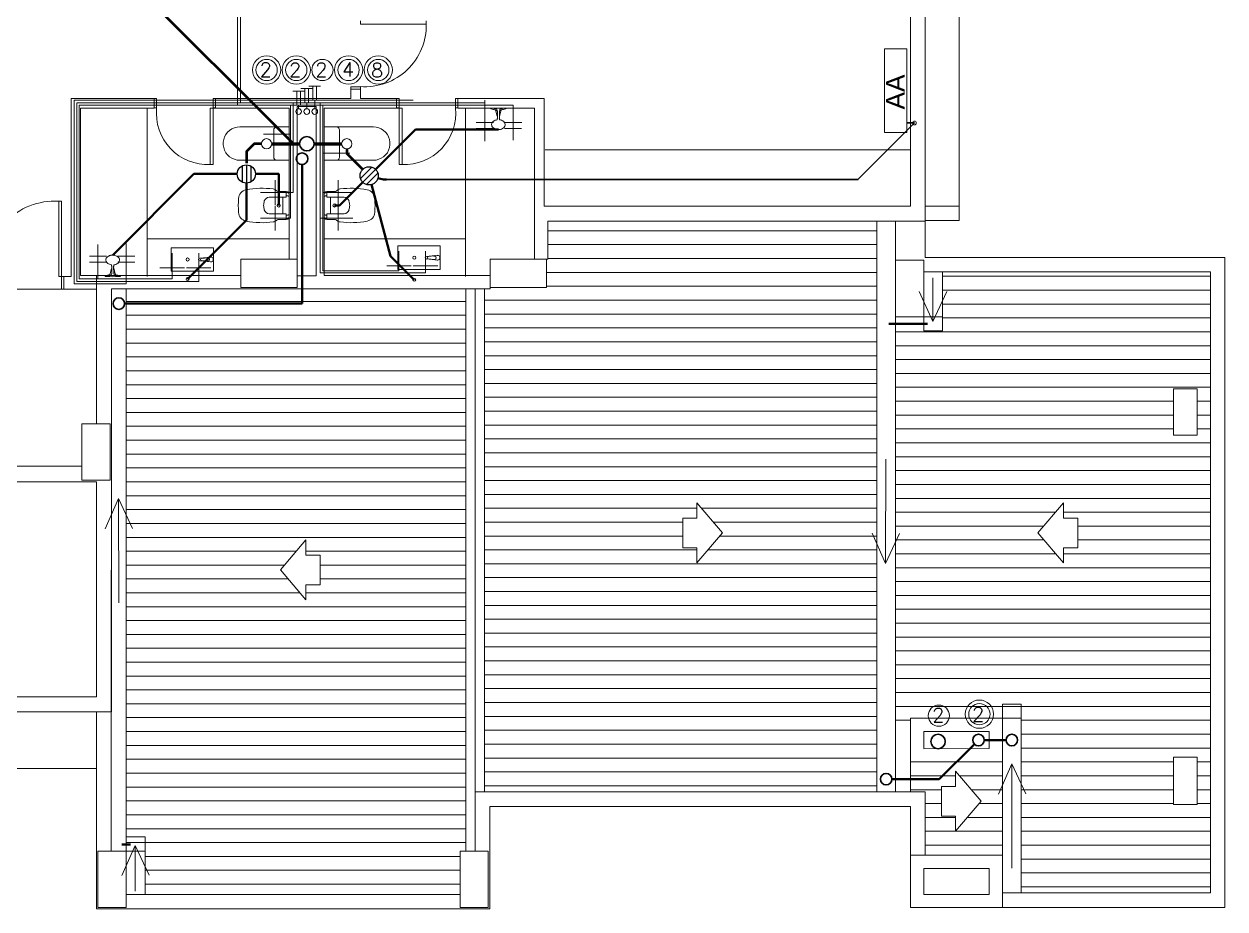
# Model space of a CAD drawing. Header units: millimetres. Extents: x 539 to 842, y -453 to -96.
# Drawn here: x 759.17 to 771.92, y -241.3 to -231.9 of the extents above; entities that cross this region are included whole.
import ezdxf

# ---------------------------------------------------------------- set-up
doc = ezdxf.new("R2010")
doc.units = ezdxf.units.MM
doc.header["$LTSCALE"] = 0.1
doc.linetypes.add('ACAD_ISO02W100', pattern=[15, 12, -3])
doc.linetypes.add('CONTINUA', pattern=[0])
doc.layers.get('0').update_dxf_attribs({"lineweight": 5})
for name, color, linetype, lineweight in [('00-Agua Caliente', 1, 'Continuous', 20), ('00-Agua Fria', 5, 'ACAD_ISO02W100', 20), ('00-Texto AC', 7, 'Continuous', 18), ('00-Texto AF', 7, 'Continuous', 18), ('A-DETL-GENF', 7, 'Continuous', 5), ('Arq-Equipamiento', 250, 'Continuous', 5), ('MUEBLES', 250, 'Continuous', 5), ('P-SANR-FIXT', 7, 'Continuous', 5)]:
    doc.layers.add(name, color=color, linetype=linetype, lineweight=lineweight)
for name, color, linetype in [('00-Pluvial', 40, 'Continuous'), ('00-Secundario', 24, 'Continuous'), ('00-Ventilacion', 3, 'Continuous'), ('Secundario', 24, 'Continuous'), ('Textos', 7, 'Continuous')]:
    doc.layers.add(name, color=color, linetype=linetype)
doc.layers.add('00-Primario', color=7, linetype='Continuous', true_color=0xff2400)
doc.styles.add('Romans', font='romans.shx')
doc.styles.get("Standard").update_dxf_attribs({"font": 'arial.ttf'})

# ---------------------------------------------------------------- blocks, each defined once
blk = doc.blocks.new('LLP')
at = {"layer": '00-Agua Fria', "color": 0, "linetype": 'Continuous', "lineweight": 20}
for p, q in [((-1, 2.4), (1, 2.4)), ((-0.3, 2.4), (-0.3, 0)), ((0.3, 2.4), (0.3, 0))]:
    blk.add_line(p, q, dxfattribs=at)
blk = doc.blocks.new('Shower-Valve_Trim-KOHLER-Alteo-K-TS45106 - 2_5 GPM_ 2BZ-Oil-Rubed Nickel-V9-2-TORRE-ARQ- PB _-2_14_')
at = {"color": 8}
for p, q in [((4.331, 6.357), (4.342, 6.4)), ((4.342, 6.4), (4.352, 6.443)), ((4.352, 6.443), (4.355, 6.441)), ((4.367, 6.379), (4.352, 6.381)), ((4.36, 6.413), (4.374, 6.407)), ((4.361, 6.48), (4.366, 6.476)), ((4.369, 6.383), (4.368, 6.38)), ((4.448, 6.364), (4.369, 6.383)), ((4.374, 6.406), (4.374, 6.403)), ((4.374, 6.403), (4.453, 6.384)), ((4.377, 6.419), (4.418, 6.397)), ((4.419, 6.395), (4.419, 6.397)), ((4.458, 6.385), (4.466, 6.383)), ((4.329, 6.322), (4.322, 6.321)), ((4.335, 6.358), (4.331, 6.357)), ((4.411, 6.367), (4.364, 6.367)), ((4.412, 6.368), (4.413, 6.369)), ((4.46, 6.358), (4.452, 6.36))]:
    blk.add_line(p, q, dxfattribs=at)
for centre, radius, start, end in [((4.152, 6.485), 0.224, 325.6058, 331.631), ((4.352, 6.378), 0.00308, 84.7991, 151.631), ((4.353, 6.439), 0.00318, 6.8967, 54.9998), ((4.134, 6.412), 0.224, 0.8715, 6.8967), ((4.361, 6.416), 0.00308, 180.8715, 247.7034), ((4.363, 6.472), 0.00488, 3.2512, 51.8578), ((4.367, 6.38), 0.000995, 264.7991, 346.2512), ((3.627, 6.43), 0.742, 359.9319, 3.2512), ((4.384, 6.429), 0.0149, 179.9319, 192.5706), ((4.377, 6.427), 0.00706, 192.5706, 234.9792), ((4.372, 6.421), 0.000695, 336.2295, 54.9792), ((4.373, 6.421), 0.000526, 158.321, 264.5285), ((4.372, 6.41), 0.00985, 62.7062, 84.5285), ((4.373, 6.406), 0.000995, 346.2512, 67.7034), ((4.418, 6.397), 0.000762, 331.7133, 62.4005), ((4.42, 6.396), 0.000513, 69.7408, 166.2512), ((4.419, 6.396), 0.000925, 151.7133, 236.5105), ((4.599, 6.699), 0.351, 239.4337, 242.5563), ((4.45, 6.373), 0.0125, 98.9534, 109.0171), ((4.449, 6.384), 0.00187, 52.8594, 98.9534), ((4.423, 6.369), 0.0319, 28.2837, 30.72), ((4.456, 6.378), 0.00706, 76.2512, 123.3154), ((4.55, 6.35), 0.0905, 131.0901, 158.8739), ((4.522, 6.383), 0.0469, 98.1403, 131.0901), ((4.521, 6.39), 0.0399, 63.1746, 98.1403), ((4.52, 6.389), 0.0408, 36.2602, 63.1746), ((4.501, 6.375), 0.0652, 13.9127, 36.2602), ((4.48, 6.369), 0.0869, 359.2207, 13.9127), ((4.328, 6.327), 0.00488, 280.6447, 329.2512), ((3.694, 6.704), 0.742, 329.2512, 332.5706), ((4.334, 6.361), 0.00318, 277.5027, 325.6058), ((4.366, 6.355), 0.0149, 139.9319, 152.5706), ((4.36, 6.36), 0.00706, 97.5233, 139.9319), ((4.359, 6.368), 0.000695, 277.5233, 356.273), ((4.36, 6.368), 0.000526, 67.974, 174.1815), ((4.364, 6.377), 0.00985, 247.974, 269.7963), ((4.411, 6.368), 0.000762, 270.102, 0.7892), ((4.413, 6.368), 0.000925, 95.992, 180.7892), ((4.413, 6.368), 0.000513, 166.2512, 262.7617), ((4.431, 6.016), 0.351, 89.9462, 93.0688), ((4.451, 6.374), 0.0125, 223.4853, 233.5491), ((4.444, 6.365), 0.00187, 233.5491, 279.6431), ((4.454, 6.367), 0.00706, 209.187, 256.2512), ((4.55, 6.348), 0.0905, 173.6286, 201.4124), ((4.509, 6.332), 0.0469, 201.4124, 234.3622), ((4.505, 6.327), 0.0399, 234.3622, 269.3279), ((4.505, 6.328), 0.0408, 269.3279, 296.2423), ((4.495, 6.35), 0.0652, 296.2423, 318.5898), ((4.478, 6.364), 0.0869, 318.5898, 333.2817), ((4.467, 6.37), 0.0998, 333.2817, 346.2512), ((4.467, 6.37), 0.0998, 346.2512, 359.2207)]:
    blk.add_arc(centre, radius, start, end, dxfattribs=at)
blk = doc.blocks.new('Sanitary_Toilets_Ceramica-Catalano_Zero-70-One-Piece-Close-Coupled-Syphonic - Default-V1-2-TORRE-ARQ- PB _-2_14_')
at = {"layer": 'A-DETL-GENF', "color": 8}
for p, q in [((0.044, 0.177), (0.001, 0.177)), ((0.089, 0.177), (0.044, 0.177)), ((0.133, 0.177), (0.089, 0.177)), ((0.133, 0.177), (0.142, 0.176)), ((0.524, 0.177), (0.133, 0.177)), ((0.142, 0.176), (0.133, 0.177)), ((0.142, 0.176), (0.151, 0.171)), ((0.151, 0.171), (0.142, 0.176)), ((0.151, 0.171), (0.157, 0.165)), ((0.157, 0.165), (0.151, 0.171)), ((0.157, 0.165), (0.162, 0.156)), ((0.162, 0.156), (0.157, 0.165)), ((0.162, 0.156), (0.163, 0.147)), ((0.163, 0.147), (0.162, 0.156)), ((0.163, 0.147), (0.163, -0.147)), ((0.163, 0.098), (0.163, 0.147)), ((0.553, 0.175), (0.524, 0.177)), ((0.581, 0.167), (0.553, 0.175)), ((0.608, 0.156), (0.581, 0.167)), ((0.633, 0.14), (0.608, 0.156)), ((0.654, 0.12), (0.633, 0.14)), ((0.163, 0.049), (0.163, 0.098)), ((0.163, 0), (0.163, 0.049)), ((0.672, 0.097), (0.654, 0.12)), ((0.686, 0.071), (0.672, 0.097)), ((0.696, 0.043), (0.686, 0.071)), ((0.7, 0.015), (0.696, 0.043)), ((0.7, -0.015), (0.7, 0.015)), ((0.163, -0.049), (0.163, 0)), ((0.163, -0.098), (0.163, -0.049)), ((0.163, -0.147), (0.163, -0.098)), ((0.633, -0.14), (0.654, -0.12)), ((0.654, -0.12), (0.672, -0.097)), ((0.672, -0.097), (0.686, -0.071)), ((0.686, -0.071), (0.696, -0.043)), ((0.696, -0.043), (0.7, -0.015)), ((0.001, -0.177), (0.044, -0.177)), ((0.044, -0.177), (0.089, -0.177)), ((0.089, -0.177), (0.133, -0.177)), ((0.142, -0.176), (0.133, -0.177)), ((0.133, -0.177), (0.142, -0.176)), ((0.133, -0.177), (0.524, -0.177)), ((0.151, -0.171), (0.142, -0.176)), ((0.142, -0.176), (0.151, -0.171)), ((0.157, -0.165), (0.151, -0.171)), ((0.151, -0.171), (0.157, -0.165)), ((0.162, -0.156), (0.157, -0.165)), ((0.157, -0.165), (0.162, -0.156)), ((0.163, -0.147), (0.162, -0.156)), ((0.162, -0.156), (0.163, -0.147)), ((0.524, -0.177), (0.553, -0.175)), ((0.553, -0.175), (0.581, -0.167)), ((0.581, -0.167), (0.608, -0.156)), ((0.608, -0.156), (0.633, -0.14))]:
    blk.add_line(p, q, dxfattribs=at)
blk = doc.blocks.new('Vitreous china bidet _ Debba _ Roca _ 355994xx0 - White - Debba- Roca-2705266-2-TORRE-ARQ- PB _-2_14_')
at = {"layer": 'P-SANR-FIXT', "color": 8}
for p, q in [((0.036, 0.08), (0.036, 0.262)), ((0.214, 0.262), (0.214, 0.08)), ((-0.024, 0.169), (-0.024, 0.08)), ((0.274, 0.08), (0.274, 0.169)), ((-0.024, 0.08), (-0.019, 0.08)), ((-0.019, 0.08), (-0.019, 0.06)), ((-0.019, 0.08), (0.022, 0.08)), ((-0.019, 0.06), (-0.006, 0.06)), ((-0.006, 0.06), (-0.006, 0.051)), ((0.022, 0.08), (0.036, 0.08)), ((0.022, 0.06), (0.022, 0.08)), ((0.026, 0.06), (0.022, 0.06)), ((0.026, 0.051), (0.026, 0.06)), ((0.036, 0.116), (0.214, 0.116)), ((0.214, 0.08), (0.228, 0.08)), ((0.224, 0.06), (0.228, 0.06)), ((0.224, 0.051), (0.224, 0.06)), ((0.228, 0.08), (0.269, 0.08)), ((0.228, 0.06), (0.228, 0.08)), ((0.256, 0.051), (0.256, 0.06)), ((0.256, 0.06), (0.269, 0.06)), ((0.269, 0.06), (0.269, 0.08)), ((0.269, 0.08), (0.274, 0.08))]:
    blk.add_line(p, q, dxfattribs=at)
for centre, radius, start, end in [((0.058, 0.487), 0.101, 93.8692, 168.7556), ((0.125, -0.511), 1.101, 86.1308, 93.8692), ((0.192, 0.487), 0.101, 11.2444, 86.1308), ((0.809, 0.337), 0.867, 168.7556, 187.8739), ((-0.559, 0.337), 0.867, 352.1261, 11.2444), ((0.1, 0.253), 0.0649, 110.1691, 171.8309), ((0.129, 0.135), 0.186, 91.3288, 106.151), ((0.121, 0.135), 0.186, 73.849, 88.6712), ((0.15, 0.253), 0.0649, 8.1691, 69.8309), ((0.009, 0.227), 0.0594, 187.8739, 225.1331), ((-0.041, 0.169), 0.0175, 0, 63.7001), ((0.125, 0.161), 0.0175, 0, 180), ((0.125, 0.161), 0.0175, 180, 0), ((0.29, 0.169), 0.0167, 126.2715, 179.7285), ((0.241, 0.227), 0.0594, 311.2548, 352.1261)]:
    blk.add_arc(centre, radius, start, end, dxfattribs=at)
blk = doc.blocks.new('Bacha 45x25cm')
at = {"layer": 'MUEBLES', "color": 8}
for p, q in [((0.112, 0.146), (0.099, 0.028)), ((0.138, 0.146), (0.151, 0.028)), ((0.106, 0.062), (0.113, 0.127)), ((0.137, 0.126), (0.144, 0.062))]:
    blk.add_line(p, q, dxfattribs=at)
blk.add_lwpolyline([(0, 0.45), (0.25, 0.45), (0.25, 0), (0, 0)], close=True, dxfattribs=at)
blk.add_circle((0.125, 0.275), 0.0166, dxfattribs=at)
for centre, radius, start, end in [((0.125, 0.146), 0.0134, 0, 180), ((0.125, 0.126), 0.0117, 360, 173.6414), ((0.125, 0.028), 0.0256, 168.1721, 11.8279), ((0.125, 0.062), 0.0188, 167.2829, 12.8468)]:
    blk.add_arc(centre, radius, start, end, dxfattribs=at)
blk = doc.blocks.new('Shower-Valve_Trim-KOHLER-Alteo-K-TS45106 - 2_5 GPM_ 2BZ-Oil-Rubed Nickel-V13-2-TORRE-ARQ- PB _-2_14_')
at = {"layer": 'P-SANR-FIXT'}
for p, q in [((1.473, -12.225), (1.481, -12.227)), ((1.486, -12.23), (1.564, -12.25)), ((1.521, -12.234), (1.521, -12.236)), ((1.522, -12.234), (1.569, -12.234)), ((1.602, -12.224), (1.592, -12.267)), ((1.599, -12.224), (1.602, -12.224)), ((1.611, -12.188), (1.602, -12.224)), ((1.604, -12.189), (1.611, -12.188)), ((1.475, -12.251), (1.467, -12.249)), ((1.56, -12.27), (1.481, -12.25)), ((1.514, -12.262), (1.514, -12.263)), ((1.556, -12.286), (1.515, -12.264)), ((1.559, -12.273), (1.56, -12.27)), ((1.573, -12.28), (1.559, -12.274)), ((1.564, -12.25), (1.565, -12.247)), ((1.566, -12.246), (1.581, -12.247)), ((1.572, -12.346), (1.567, -12.342)), ((1.581, -12.31), (1.572, -12.346)), ((1.581, -12.31), (1.578, -12.308)), ((1.592, -12.267), (1.581, -12.31))]:
    blk.add_line(p, q, dxfattribs=at)
for centre, radius, start, end in [((1.466, -12.236), 0.0998, 166.2582, 179.2277), ((1.454, -12.236), 0.0869, 179.2277, 193.9197), ((1.466, -12.236), 0.0998, 153.2887, 166.2582), ((1.455, -12.231), 0.0869, 138.5968, 153.2887), ((1.439, -12.216), 0.0652, 116.2493, 138.5968), ((1.428, -12.194), 0.0408, 89.3349, 116.2493), ((1.428, -12.193), 0.0399, 54.3692, 89.3349), ((1.424, -12.199), 0.0469, 21.4194, 54.3692), ((1.383, -12.215), 0.0905, 353.6356, 21.4194), ((1.479, -12.234), 0.00706, 29.194, 76.2582), ((1.489, -12.232), 0.00187, 53.5561, 99.6501), ((1.483, -12.241), 0.0125, 43.4923, 53.5561), ((1.502, -11.883), 0.351, 269.9532, 273.0757), ((1.52, -12.234), 0.000513, 346.2582, 82.7687), ((1.522, -12.235), 0.000762, 90.109, 180.7962), ((1.521, -12.235), 0.000925, 275.999, 0.7962), ((1.569, -12.244), 0.00985, 67.981, 89.8033), ((1.573, -12.234), 0.000526, 247.981, 354.1885), ((1.574, -12.235), 0.000695, 97.5303, 176.28), ((1.573, -12.227), 0.00706, 277.5303, 319.9389), ((1.567, -12.222), 0.0149, 319.9389, 332.5776), ((2.239, -12.57), 0.742, 149.2582, 152.5776), ((1.781, -12.352), 0.224, 145.6128, 151.638), ((1.599, -12.227), 0.00318, 97.5097, 145.6128), ((1.605, -12.194), 0.00488, 100.6517, 149.2582), ((1.433, -12.241), 0.0652, 193.9197, 216.2672), ((1.413, -12.256), 0.0408, 216.2672, 243.1815), ((1.412, -12.257), 0.0399, 243.1815, 278.1473), ((1.411, -12.25), 0.0469, 278.1473, 311.0971), ((1.383, -12.217), 0.0905, 311.0971, 338.8809), ((1.477, -12.245), 0.00706, 256.2582, 303.3224), ((1.511, -12.236), 0.0319, 208.2907, 210.727), ((1.484, -12.251), 0.00187, 232.8664, 278.9604), ((1.483, -12.24), 0.0125, 278.9604, 289.0241), ((1.335, -12.566), 0.351, 59.4407, 62.5633), ((1.513, -12.263), 0.000513, 249.7478, 346.2582), ((1.514, -12.263), 0.000925, 331.7203, 56.5175), ((1.515, -12.264), 0.000762, 151.7203, 242.4075), ((1.561, -12.277), 0.00985, 242.7132, 264.5355), ((1.56, -12.273), 0.000995, 166.2582, 247.7104), ((1.561, -12.288), 0.000695, 156.2365, 234.9862), ((1.56, -12.287), 0.000526, 338.328, 84.5355), ((1.557, -12.294), 0.00706, 12.5776, 54.9862), ((1.549, -12.296), 0.0149, 359.9389, 12.5776), ((2.306, -12.297), 0.742, 179.9389, 183.2582), ((1.566, -12.247), 0.000995, 84.8061, 166.2582), ((1.57, -12.338), 0.00488, 183.2582, 231.8648), ((1.572, -12.282), 0.00308, 0.8785, 67.7104), ((1.799, -12.279), 0.224, 180.8785, 186.9037), ((1.58, -12.306), 0.00318, 186.9037, 235.0068), ((1.581, -12.244), 0.00308, 264.8061, 331.638)]:
    blk.add_arc(centre, radius, start, end, dxfattribs=at)
blk = doc.blocks.new('Shower-Valve_Trim-KOHLER-Alteo-K-TS45106 - 2_5 GPM_ 2BZ-Oil-Rubed Nickel-V14-2-TORRE-ARQ- PB _-2_14_')
at = {"color": 8}
for p, q in [((1.473, -12.225), (1.481, -12.227)), ((1.486, -12.23), (1.564, -12.25)), ((1.521, -12.234), (1.521, -12.236)), ((1.522, -12.234), (1.569, -12.234)), ((1.602, -12.224), (1.592, -12.267)), ((1.599, -12.224), (1.602, -12.224)), ((1.611, -12.188), (1.602, -12.224)), ((1.604, -12.189), (1.611, -12.188)), ((1.475, -12.251), (1.467, -12.249)), ((1.56, -12.27), (1.481, -12.25)), ((1.514, -12.262), (1.514, -12.263)), ((1.556, -12.286), (1.515, -12.264)), ((1.559, -12.273), (1.56, -12.27)), ((1.573, -12.28), (1.559, -12.274)), ((1.564, -12.25), (1.565, -12.247)), ((1.566, -12.246), (1.581, -12.247)), ((1.572, -12.346), (1.567, -12.342)), ((1.581, -12.31), (1.572, -12.346)), ((1.581, -12.31), (1.578, -12.308)), ((1.592, -12.267), (1.581, -12.31))]:
    blk.add_line(p, q, dxfattribs=at)
for centre, radius, start, end in [((1.466, -12.236), 0.0998, 166.2582, 179.2277), ((1.454, -12.236), 0.0869, 179.2277, 193.9197), ((1.466, -12.236), 0.0998, 153.2887, 166.2582), ((1.455, -12.231), 0.0869, 138.5968, 153.2887), ((1.439, -12.216), 0.0652, 116.2493, 138.5968), ((1.428, -12.194), 0.0408, 89.3349, 116.2493), ((1.428, -12.193), 0.0399, 54.3692, 89.3349), ((1.424, -12.199), 0.0469, 21.4194, 54.3692), ((1.383, -12.215), 0.0905, 353.6356, 21.4194), ((1.479, -12.234), 0.00706, 29.194, 76.2582), ((1.489, -12.232), 0.00187, 53.5561, 99.6501), ((1.483, -12.241), 0.0125, 43.4923, 53.5561), ((1.502, -11.883), 0.351, 269.9532, 273.0757), ((1.52, -12.234), 0.000513, 346.2582, 82.7687), ((1.522, -12.235), 0.000762, 90.109, 180.7962), ((1.521, -12.235), 0.000925, 275.999, 0.7962), ((1.569, -12.244), 0.00985, 67.981, 89.8033), ((1.573, -12.234), 0.000526, 247.981, 354.1885), ((1.574, -12.235), 0.000695, 97.5303, 176.28), ((1.573, -12.227), 0.00706, 277.5303, 319.9389), ((1.567, -12.222), 0.0149, 319.9389, 332.5776), ((2.239, -12.57), 0.742, 149.2582, 152.5776), ((1.781, -12.352), 0.224, 145.6128, 151.638), ((1.599, -12.227), 0.00318, 97.5097, 145.6128), ((1.605, -12.194), 0.00488, 100.6517, 149.2582), ((1.433, -12.241), 0.0652, 193.9197, 216.2672), ((1.413, -12.256), 0.0408, 216.2672, 243.1815), ((1.412, -12.257), 0.0399, 243.1815, 278.1473), ((1.411, -12.25), 0.0469, 278.1473, 311.0971), ((1.383, -12.217), 0.0905, 311.0971, 338.8809), ((1.477, -12.245), 0.00706, 256.2582, 303.3224), ((1.511, -12.236), 0.0319, 208.2907, 210.727), ((1.484, -12.251), 0.00187, 232.8664, 278.9604), ((1.483, -12.24), 0.0125, 278.9604, 289.0241), ((1.335, -12.566), 0.351, 59.4407, 62.5633), ((1.513, -12.263), 0.000513, 249.7478, 346.2582), ((1.514, -12.263), 0.000925, 331.7203, 56.5175), ((1.515, -12.264), 0.000762, 151.7203, 242.4075), ((1.561, -12.277), 0.00985, 242.7132, 264.5355), ((1.56, -12.273), 0.000995, 166.2582, 247.7104), ((1.561, -12.288), 0.000695, 156.2365, 234.9862), ((1.56, -12.287), 0.000526, 338.328, 84.5355), ((1.557, -12.294), 0.00706, 12.5776, 54.9862), ((1.549, -12.296), 0.0149, 359.9389, 12.5776), ((2.306, -12.297), 0.742, 179.9389, 183.2582), ((1.566, -12.247), 0.000995, 84.8061, 166.2582), ((1.57, -12.338), 0.00488, 183.2582, 231.8648), ((1.572, -12.282), 0.00308, 0.8785, 67.7104), ((1.799, -12.279), 0.224, 180.8785, 186.9037), ((1.58, -12.306), 0.00318, 186.9037, 235.0068), ((1.581, -12.244), 0.00308, 264.8061, 331.638)]:
    blk.add_arc(centre, radius, start, end, dxfattribs=at)
blk = doc.blocks.new('2-5P final')
at = {"color": 8, "lineweight": 18}
for p, q in [((769.1, -229.453), (769.1, -233.836)), ((768.582, -231.693), (768.582, -233.839)), ((768.738, -233.995), (768.738, -231.693)), ((762.741, -231.869), (762.741, -231.904)), ((763.441, -231.904), (763.441, -231.869)), ((762.741, -231.904), (763.441, -231.904)), ((762.741, -232.569), (762.641, -232.569)), ((762.641, -232.569), (762.641, -232.594)), ((762.641, -232.594), (762.641, -232.694)), ((762.641, -232.594), (762.741, -232.594)), ((762.741, -232.594), (762.741, -232.569)), ((762.741, -232.694), (762.741, -232.594)), ((760.551, -232.694), (759.668, -232.694)), ((759.668, -232.694), (759.668, -234.585)), ((760.551, -232.695), (760.576, -232.695)), ((760.551, -232.795), (760.551, -232.695)), ((760.576, -232.695), (760.576, -232.795)), ((761.176, -232.695), (761.201, -232.695)), ((761.176, -232.795), (761.176, -232.695)), ((762.641, -232.694), (761.201, -232.694)), ((761.201, -232.695), (761.201, -232.795)), ((761.984, -232.694), (761.984, -232.696)), ((761.987, -232.694), (761.987, -232.697)), ((761.987, -232.696), (762.354, -232.696)), ((762.354, -232.697), (762.354, -232.694)), ((762.357, -232.696), (762.357, -232.694)), ((763.126, -232.694), (762.741, -232.694)), ((763.151, -232.695), (763.126, -232.695)), ((763.126, -232.695), (763.126, -232.795)), ((763.151, -232.795), (763.151, -232.695)), ((763.776, -232.695), (763.751, -232.695)), ((763.751, -232.695), (763.751, -232.795)), ((764.691, -232.694), (763.776, -232.694)), ((763.776, -232.795), (763.776, -232.695)), ((764.691, -233.839), (764.691, -232.694)), ((759.77, -232.796), (760.551, -232.796)), ((759.77, -234.572), (759.77, -232.796)), ((760.475, -232.796), (760.475, -234.584)), ((760.576, -232.795), (760.551, -232.795)), ((761.145, -232.796), (761.176, -232.796)), ((761.145, -233.396), (761.145, -232.796)), ((761.201, -232.795), (761.176, -232.795)), ((761.201, -232.796), (761.176, -232.796)), ((761.176, -232.796), (761.176, -233.396)), ((761.201, -232.796), (761.984, -232.796)), ((761.984, -232.796), (761.984, -234.401)), ((762.071, -232.779), (762.27, -232.779)), ((762.071, -234.401), (762.071, -232.779)), ((762.27, -232.779), (762.27, -234.576)), ((762.357, -232.796), (763.126, -232.796)), ((762.357, -234.572), (762.357, -232.796)), ((763.126, -232.795), (763.151, -232.795)), ((763.151, -232.796), (763.126, -232.796)), ((763.151, -232.796), (763.151, -233.396)), ((763.183, -232.796), (763.151, -232.796)), ((763.183, -233.396), (763.183, -232.796)), ((763.751, -232.795), (763.776, -232.795)), ((763.776, -232.796), (764.589, -232.796)), ((763.857, -232.795), (763.857, -234.584)), ((764.589, -232.796), (764.589, -234.401)), ((764.703, -233.239), (768.582, -233.239)), ((761.176, -233.396), (761.145, -233.396)), ((763.151, -233.396), (763.183, -233.396)), ((759.537, -233.785), (759.568, -233.785)), ((759.537, -234.585), (759.537, -233.785)), ((759.568, -233.785), (759.568, -234.585)), ((768.582, -233.839), (764.691, -233.839)), ((768.738, -233.836), (769.1, -233.836)), ((769.1, -233.836), (769.1, -233.991)), ((764.733, -233.995), (768.738, -233.995)), ((764.733, -234.401), (764.733, -233.995)), ((768.224, -233.995), (768.224, -240.056)), ((768.424, -234.412), (768.424, -233.995)), ((769.1, -233.991), (768.738, -233.991)), ((768.738, -233.995), (768.738, -234.381)), ((761.984, -234.184), (760.475, -234.184)), ((762.357, -234.184), (763.857, -234.184)), ((762.071, -234.401), (761.471, -234.401)), ((761.471, -234.401), (761.471, -234.572)), ((762.071, -234.401), (761.471, -234.401)), ((761.471, -234.401), (761.471, -234.585)), ((761.984, -234.401), (762.071, -234.401)), ((762.071, -234.576), (762.071, -234.401)), ((762.071, -234.701), (762.071, -234.401)), ((764.589, -234.401), (764.118, -234.401)), ((764.118, -234.401), (764.118, -234.572)), ((764.602, -234.401), (764.118, -234.401)), ((764.118, -234.401), (764.118, -234.585)), ((764.592, -234.401), (764.589, -234.401)), ((764.589, -234.401), (764.718, -234.401)), ((764.593, -234.401), (764.592, -234.401)), ((764.718, -234.401), (764.593, -234.401)), ((764.605, -234.401), (764.602, -234.401)), ((764.606, -234.401), (764.605, -234.401)), ((764.618, -234.401), (764.606, -234.401)), ((764.718, -234.401), (764.618, -234.401)), ((764.718, -234.701), (764.718, -234.401)), ((764.718, -234.401), (764.733, -234.401)), ((764.718, -234.701), (764.718, -234.401)), ((768.424, -234.412), (768.424, -235.012)), ((768.724, -234.412), (768.424, -234.412)), ((768.424, -234.412), (768.424, -235.012)), ((768.582, -234.412), (768.424, -234.412)), ((768.584, -234.412), (768.582, -234.412)), ((768.585, -234.412), (768.584, -234.412)), ((768.597, -234.412), (768.585, -234.412)), ((768.598, -234.412), (768.597, -234.412)), ((768.723, -234.412), (768.598, -234.412)), ((768.724, -234.412), (768.723, -234.412)), ((768.724, -235.012), (768.724, -234.412)), ((768.724, -235.012), (768.724, -234.412)), ((768.738, -234.381), (771.923, -234.381)), ((771.923, -234.381), (771.923, -241.283)), ((771.768, -234.536), (768.724, -234.536)), ((768.924, -234.536), (768.924, -235.012)), ((771.768, -241.128), (771.768, -234.536)), ((759.568, -234.585), (759.537, -234.585)), ((759.568, -234.585), (759.593, -234.585)), ((759.568, -234.719), (759.568, -234.585)), ((759.668, -234.585), (759.593, -234.585)), ((759.593, -234.585), (759.593, -234.719)), ((761.471, -234.572), (759.939, -234.572)), ((759.939, -234.572), (759.939, -236.147)), ((761.471, -234.572), (761.471, -234.575)), ((761.471, -234.701), (761.471, -234.572)), ((761.471, -234.575), (761.471, -234.576)), ((761.471, -234.576), (761.471, -234.701)), ((761.471, -234.585), (761.471, -234.588)), ((761.471, -234.588), (761.471, -234.589)), ((761.471, -234.589), (761.471, -234.601)), ((761.471, -234.601), (761.471, -234.701)), ((762.071, -234.701), (762.071, -234.576)), ((762.27, -234.576), (762.071, -234.576)), ((762.071, -234.576), (762.071, -234.701)), ((764.118, -234.572), (762.357, -234.572)), ((764.118, -234.572), (764.118, -234.575)), ((764.118, -234.701), (764.118, -234.572)), ((764.118, -234.575), (764.118, -234.576)), ((764.118, -234.576), (764.118, -234.701)), ((764.118, -234.585), (764.118, -234.588)), ((764.118, -234.588), (764.118, -234.589)), ((764.118, -234.589), (764.118, -234.601)), ((764.118, -234.601), (764.118, -234.701)), ((759.568, -234.719), (758.768, -234.719)), ((759.593, -234.719), (759.568, -234.719)), ((759.593, -234.719), (759.77, -234.719)), ((760.097, -234.716), (764.118, -234.716)), ((760.097, -239.207), (760.097, -234.716)), ((760.254, -240.683), (760.254, -234.716)), ((761.471, -234.701), (762.071, -234.701)), ((761.471, -234.701), (762.071, -234.701)), ((763.859, -240.683), (763.859, -234.716)), ((763.959, -240.056), (763.959, -234.716)), ((764.059, -240.056), (764.059, -234.716)), ((764.118, -234.701), (764.718, -234.701)), ((764.118, -234.716), (764.118, -234.701)), ((764.118, -234.701), (764.602, -234.701)), ((764.602, -234.701), (764.605, -234.701)), ((764.605, -234.701), (764.606, -234.701)), ((764.606, -234.701), (764.618, -234.701)), ((764.618, -234.701), (764.718, -234.701)), ((768.424, -235.012), (768.724, -235.012)), ((768.424, -235.012), (768.582, -235.012)), ((768.424, -235.012), (768.424, -239.598)), ((768.582, -235.012), (768.584, -235.012)), ((768.584, -235.012), (768.585, -235.012)), ((768.585, -235.012), (768.597, -235.012)), ((768.597, -235.012), (768.598, -235.012)), ((768.598, -235.012), (768.723, -235.012)), ((768.723, -235.012), (768.724, -235.012)), ((768.723, -235.012), (768.924, -235.012)), ((771.378, -235.775), (771.378, -236.27)), ((771.628, -235.775), (771.378, -235.775)), ((771.378, -235.775), (771.378, -236.27)), ((771.628, -235.775), (771.378, -235.775)), ((771.628, -236.27), (771.628, -235.775)), ((771.628, -236.27), (771.628, -235.775)), ((759.939, -236.147), (759.782, -236.147)), ((759.782, -236.147), (759.782, -236.599)), ((760.082, -236.147), (759.782, -236.147)), ((759.782, -236.147), (759.782, -236.599)), ((759.941, -236.147), (759.939, -236.147)), ((759.939, -236.147), (760.082, -236.147)), ((759.942, -236.147), (759.941, -236.147)), ((759.957, -236.147), (759.942, -236.147)), ((760.082, -236.147), (759.957, -236.147)), ((760.082, -236.599), (760.082, -236.147)), ((760.082, -236.747), (760.082, -236.233)), ((771.378, -236.27), (771.628, -236.27)), ((771.378, -236.27), (771.628, -236.27)), ((759.782, -236.599), (755.657, -236.599)), ((759.782, -236.599), (759.782, -236.601)), ((759.782, -236.747), (759.782, -236.599)), ((759.782, -236.599), (759.782, -236.601)), ((759.782, -236.601), (759.782, -236.602)), ((759.782, -236.601), (759.782, -236.602)), ((759.782, -236.602), (759.782, -236.617)), ((759.782, -236.602), (759.782, -236.617)), ((759.782, -236.617), (759.782, -236.747)), ((759.782, -236.617), (759.782, -236.747)), ((760.082, -236.747), (760.082, -236.599)), ((755.502, -236.762), (759.937, -236.762)), ((759.934, -236.762), (756.594, -236.762)), ((759.782, -236.747), (759.937, -236.747)), ((759.782, -236.747), (760.082, -236.747)), ((759.937, -236.747), (759.952, -236.747)), ((759.937, -236.762), (759.937, -239.047)), ((759.952, -236.747), (760.082, -236.747)), ((766.315, -237.148), (766.315, -236.987)), ((770.208, -237.148), (770.208, -236.987)), ((766.164, -237.463), (766.164, -237.148)), ((766.164, -237.148), (766.315, -237.148)), ((770.359, -237.148), (770.208, -237.148)), ((770.359, -237.463), (770.359, -237.148)), ((762.163, -237.542), (762.163, -237.381)), ((766.164, -237.463), (766.315, -237.463)), ((766.315, -237.463), (766.315, -237.624)), ((770.359, -237.463), (770.208, -237.463)), ((770.208, -237.463), (770.208, -237.624)), ((762.314, -237.542), (762.163, -237.542)), ((762.314, -237.542), (762.314, -237.857)), ((762.314, -237.857), (762.163, -237.857)), ((762.163, -237.857), (762.163, -238.018)), ((759.937, -239.047), (753.857, -239.047)), ((759.741, -239.047), (759.934, -239.047)), ((753.857, -239.207), (760.097, -239.207)), ((759.939, -241.298), (759.939, -239.207)), ((760.094, -239.207), (760.094, -240.683)), ((768.582, -240.056), (768.582, -239.273)), ((768.582, -239.273), (769.559, -239.273)), ((769.559, -241.283), (769.559, -239.273)), ((769.559, -239.273), (769.559, -239.736)), ((769.559, -239.273), (769.759, -239.273)), ((769.759, -239.273), (769.759, -241.128)), ((769.419, -239.413), (768.723, -239.413)), ((768.723, -239.596), (768.723, -239.413)), ((769.419, -239.413), (769.419, -239.596)), ((768.423, -239.596), (768.423, -240.055)), ((769.419, -239.596), (768.723, -239.598)), ((769.559, -239.736), (768.582, -239.736)), ((771.628, -239.688), (771.378, -239.688)), ((771.378, -239.688), (771.378, -240.188)), ((771.628, -239.688), (771.378, -239.688)), ((771.378, -239.688), (771.378, -240.188)), ((771.628, -240.188), (771.628, -239.688)), ((771.628, -240.188), (771.628, -239.688)), ((745.593, -239.807), (759.939, -239.807)), ((769.062, -239.997), (769.062, -239.836)), ((768.911, -239.997), (768.911, -240.312)), ((768.911, -239.997), (769.062, -239.997)), ((763.959, -240.056), (768.738, -240.056)), ((763.959, -240.683), (763.959, -240.056)), ((768.423, -240.055), (768.423, -240.057)), ((768.423, -240.057), (768.423, -240.058)), ((768.738, -240.056), (768.738, -240.728)), ((768.583, -240.211), (764.114, -240.211)), ((764.114, -240.211), (764.114, -241.298)), ((768.583, -240.728), (768.583, -240.211)), ((771.378, -240.188), (771.628, -240.188)), ((771.378, -240.188), (771.628, -240.188)), ((768.911, -240.312), (769.062, -240.312)), ((769.062, -240.312), (769.062, -240.473)), ((760.254, -240.683), (759.954, -240.683)), ((759.954, -240.683), (759.954, -241.283)), ((760.079, -240.683), (759.954, -240.683)), ((759.954, -240.683), (759.954, -241.142)), ((760.08, -240.683), (760.079, -240.683)), ((760.093, -240.683), (760.08, -240.683)), ((760.094, -240.683), (760.093, -240.683)), ((760.095, -240.683), (760.094, -240.683)), ((760.184, -240.683), (760.095, -240.683)), ((760.254, -240.683), (760.184, -240.683)), ((760.254, -241.283), (760.254, -240.683)), ((760.254, -241.142), (760.254, -240.683)), ((760.254, -240.683), (760.454, -240.683)), ((760.454, -240.683), (760.454, -241.143)), ((764.099, -240.683), (763.799, -240.683)), ((763.799, -240.683), (763.799, -241.283)), ((763.958, -240.683), (763.799, -240.683)), ((763.799, -240.683), (763.799, -241.142)), ((763.96, -240.683), (763.958, -240.683)), ((763.961, -240.683), (763.96, -240.683)), ((763.973, -240.683), (763.961, -240.683)), ((763.974, -240.683), (763.973, -240.683)), ((764.099, -240.683), (763.974, -240.683)), ((764.099, -241.283), (764.099, -240.683)), ((764.099, -241.283), (764.099, -240.683)), ((769.559, -240.728), (768.583, -240.728)), ((768.583, -240.728), (768.583, -241.283)), ((769.759, -241.128), (769.759, -240.728)), ((769.419, -240.868), (768.723, -240.868)), ((768.723, -240.868), (768.723, -241.143)), ((769.419, -241.143), (769.419, -240.868)), ((759.954, -241.142), (759.954, -241.283)), ((760.254, -241.144), (760.254, -241.142)), ((760.254, -241.143), (763.799, -241.143)), ((760.254, -241.157), (760.254, -241.144)), ((760.254, -241.158), (760.254, -241.157)), ((760.254, -241.283), (760.254, -241.158)), ((763.799, -241.142), (763.799, -241.143)), ((763.799, -241.143), (763.799, -241.144)), ((763.799, -241.144), (763.799, -241.157)), ((763.799, -241.157), (763.799, -241.158)), ((763.799, -241.158), (763.799, -241.283)), ((768.723, -241.143), (769.419, -241.143)), ((769.559, -241.128), (771.768, -241.128)), ((764.114, -241.298), (759.939, -241.298)), ((759.954, -241.283), (760.254, -241.283)), ((759.954, -241.283), (760.254, -241.283)), ((763.799, -241.283), (764.099, -241.283)), ((763.799, -241.283), (763.958, -241.283)), ((763.958, -241.283), (764.099, -241.283)), ((768.583, -241.283), (769.559, -241.283)), ((771.923, -241.283), (769.559, -241.283))]:
    blk.add_line(p, q, dxfattribs=at)
at = {"color": 8, "linetype": 'CONTINUA', "lineweight": 13}
for p, q in [((768.224, -234.099), (764.733, -234.099)), ((768.224, -234.246), (764.733, -234.246)), ((768.224, -234.394), (764.733, -234.394)), ((768.224, -234.541), (764.718, -234.541)), ((759.939, -234.572), (759.77, -234.572)), ((771.768, -234.582), (768.924, -234.582)), ((759.77, -234.719), (759.939, -234.719)), ((768.224, -234.688), (764.718, -234.688)), ((771.768, -234.729), (768.924, -234.729)), ((763.859, -234.849), (760.254, -234.849)), ((768.224, -234.835), (764.059, -234.835)), ((771.768, -234.877), (768.924, -234.877)), ((763.859, -234.996), (760.254, -234.996)), ((768.224, -234.983), (764.059, -234.983)), ((771.768, -235.024), (768.924, -235.024)), ((763.859, -235.143), (760.254, -235.143)), ((768.224, -235.13), (764.059, -235.13)), ((771.768, -235.171), (768.424, -235.171)), ((763.859, -235.291), (760.254, -235.291)), ((768.224, -235.277), (764.059, -235.277)), ((771.768, -235.319), (768.424, -235.319)), ((763.859, -235.438), (760.254, -235.438)), ((768.224, -235.425), (764.059, -235.425)), ((768.224, -235.572), (764.059, -235.572)), ((771.768, -235.466), (768.424, -235.466)), ((763.859, -235.585), (760.254, -235.585)), ((771.768, -235.613), (768.424, -235.613)), ((763.859, -235.733), (760.254, -235.733)), ((768.224, -235.719), (764.059, -235.719)), ((771.768, -235.76), (768.424, -235.76)), ((763.859, -235.88), (760.254, -235.88)), ((768.224, -235.866), (764.059, -235.866)), ((771.378, -235.908), (768.424, -235.908)), ((771.768, -235.908), (771.628, -235.908)), ((763.859, -236.027), (760.254, -236.027)), ((768.224, -236.014), (764.059, -236.014)), ((771.378, -236.055), (768.424, -236.055)), ((771.768, -236.055), (771.628, -236.055)), ((763.859, -236.174), (760.254, -236.174)), ((768.224, -236.161), (764.059, -236.161)), ((771.378, -236.202), (768.424, -236.202)), ((771.768, -236.202), (771.628, -236.202)), ((763.859, -236.322), (760.254, -236.322)), ((768.224, -236.308), (764.059, -236.308)), ((768.224, -236.455), (764.059, -236.455)), ((771.768, -236.35), (768.424, -236.35)), ((763.859, -236.469), (760.254, -236.469)), ((771.768, -236.497), (768.424, -236.497)), ((763.859, -236.616), (760.254, -236.616)), ((768.224, -236.603), (764.059, -236.603)), ((771.768, -236.644), (768.424, -236.644)), ((763.859, -236.764), (760.254, -236.764)), ((768.224, -236.75), (764.059, -236.75)), ((771.768, -236.791), (768.424, -236.791)), ((763.859, -236.911), (760.254, -236.911)), ((768.224, -236.897), (764.059, -236.897)), ((771.768, -236.939), (768.424, -236.939)), ((763.859, -237.058), (760.254, -237.058)), ((766.315, -237.045), (764.059, -237.045)), ((768.224, -237.045), (766.365, -237.045)), ((770.123, -237.086), (768.424, -237.086)), ((771.768, -237.086), (770.208, -237.086)), ((763.859, -237.205), (760.254, -237.205)), ((766.164, -237.192), (764.059, -237.192)), ((768.224, -237.192), (766.491, -237.192)), ((769.998, -237.233), (768.424, -237.233)), ((771.768, -237.233), (770.359, -237.233)), ((763.859, -237.353), (760.254, -237.353)), ((766.164, -237.339), (764.059, -237.339)), ((768.224, -237.339), (766.558, -237.339)), ((766.315, -237.486), (764.059, -237.486)), ((768.224, -237.486), (766.432, -237.486)), ((770.001, -237.38), (768.424, -237.38)), ((771.768, -237.38), (770.359, -237.38)), ((762.062, -237.5), (760.254, -237.5)), ((763.859, -237.5), (762.163, -237.5)), ((770.126, -237.528), (768.424, -237.528)), ((771.768, -237.528), (770.208, -237.528)), ((761.936, -237.647), (760.254, -237.647)), ((763.859, -237.647), (762.314, -237.647)), ((768.224, -237.634), (764.059, -237.634)), ((771.768, -237.675), (768.424, -237.675)), ((761.972, -237.794), (760.254, -237.794)), ((763.859, -237.794), (762.314, -237.794)), ((768.224, -237.781), (764.059, -237.781)), ((771.768, -237.822), (768.424, -237.822)), ((762.098, -237.942), (760.254, -237.942)), ((763.859, -237.942), (762.163, -237.942)), ((768.224, -237.928), (764.059, -237.928)), ((771.768, -237.97), (768.424, -237.97)), ((763.859, -238.089), (760.254, -238.089)), ((768.224, -238.076), (764.059, -238.076)), ((771.768, -238.117), (768.424, -238.117)), ((763.859, -238.236), (760.254, -238.236)), ((768.224, -238.223), (764.059, -238.223)), ((768.224, -238.37), (764.059, -238.37)), ((771.768, -238.264), (768.424, -238.264)), ((763.859, -238.384), (760.254, -238.384)), ((771.768, -238.411), (768.424, -238.411)), ((763.859, -238.531), (760.254, -238.531)), ((768.224, -238.517), (764.059, -238.517)), ((771.768, -238.559), (768.424, -238.559)), ((763.859, -238.678), (760.254, -238.678)), ((768.224, -238.665), (764.059, -238.665)), ((771.768, -238.706), (768.424, -238.706)), ((763.859, -238.825), (760.254, -238.825)), ((768.224, -238.812), (764.059, -238.812)), ((771.768, -238.853), (768.424, -238.853)), ((763.859, -238.973), (760.254, -238.973)), ((768.224, -238.959), (764.059, -238.959)), ((771.768, -239.001), (768.424, -239.001)), ((763.859, -239.12), (760.254, -239.12)), ((768.224, -239.107), (764.059, -239.107)), ((763.859, -239.267), (760.254, -239.267)), ((768.224, -239.254), (764.059, -239.254)), ((771.768, -239.148), (768.424, -239.148)), ((768.224, -239.401), (764.059, -239.401)), ((768.582, -239.295), (768.424, -239.295)), ((771.768, -239.295), (769.759, -239.295)), ((763.859, -239.415), (760.254, -239.415)), ((771.768, -239.442), (769.759, -239.442)), ((763.859, -239.562), (760.254, -239.562)), ((768.224, -239.548), (764.059, -239.548)), ((771.768, -239.59), (769.759, -239.59)), ((763.859, -239.709), (760.254, -239.709)), ((768.224, -239.696), (764.059, -239.696)), ((771.378, -239.737), (769.759, -239.737)), ((771.768, -239.737), (771.628, -239.737)), ((763.859, -239.856), (760.254, -239.856)), ((768.224, -239.843), (764.059, -239.843)), ((769.062, -239.884), (768.582, -239.884)), ((769.559, -239.884), (769.104, -239.884)), ((771.378, -239.884), (769.759, -239.884)), ((771.768, -239.884), (771.628, -239.884)), ((763.859, -240.004), (760.254, -240.004)), ((768.224, -239.99), (764.059, -239.99)), ((768.911, -240.032), (768.582, -240.032)), ((769.559, -240.032), (769.23, -240.032)), ((771.378, -240.032), (769.759, -240.032)), ((771.768, -240.032), (771.628, -240.032)), ((763.859, -240.151), (760.254, -240.151)), ((768.911, -240.179), (768.738, -240.179)), ((769.559, -240.179), (769.313, -240.179)), ((771.378, -240.179), (769.759, -240.179)), ((771.768, -240.179), (771.628, -240.179)), ((763.859, -240.298), (760.254, -240.298)), ((769.062, -240.326), (768.738, -240.326)), ((769.559, -240.326), (769.188, -240.326)), ((771.768, -240.326), (769.759, -240.326)), ((763.859, -240.446), (760.254, -240.446)), ((769.559, -240.473), (768.738, -240.473)), ((771.768, -240.473), (769.759, -240.473)), ((763.859, -240.593), (760.254, -240.593)), ((769.559, -240.621), (768.738, -240.621)), ((771.768, -240.621), (769.759, -240.621)), ((763.799, -240.74), (760.454, -240.74)), ((771.768, -240.768), (769.759, -240.768)), ((763.799, -240.887), (760.454, -240.887)), ((771.768, -240.915), (769.759, -240.915)), ((763.799, -241.035), (760.454, -241.035)), ((771.768, -241.062), (769.759, -241.062))]:
    blk.add_line(p, q, dxfattribs=at)
at = {"color": 8, "lineweight": 18}
for points in [[(766.315, -236.987), (766.587, -237.305)], [(770.208, -236.987), (769.936, -237.305)], [(766.315, -237.624), (766.587, -237.305)], [(770.208, -237.624), (769.936, -237.305)], [(769.062, -239.836), (769.334, -240.154)], [(769.062, -240.473), (769.334, -240.154)]]:
    blk.add_lwpolyline(points, dxfattribs=at)
at = {"color": 8, "linetype": 'CONTINUA', "lineweight": 13}
for points in [[(762.163, -237.381), (761.891, -237.699)], [(762.163, -238.018), (761.891, -237.699)]]:
    blk.add_lwpolyline(points, dxfattribs=at)
at = {"color": 8, "lineweight": 18}
for centre, radius, start, end in [((762.788, -231.917), 0.653, 265.8984, 1.164), ((761.12, -232.85), 0.546, 174.312, 272.5983), ((763.208, -232.85), 0.546, 267.4017, 5.688), ((759.495, -234.514), 0.73, 86.6701, 185.5698)]:
    blk.add_arc(centre, radius, start, end, dxfattribs=at)
at = {"layer": 'Arq-Equipamiento', "color": 8, "linetype": 'CONTINUA', "lineweight": 18}
blk.add_lwpolyline([(768.308, -232.169), (768.545, -232.169), (768.545, -233.054), (768.308, -233.054)], close=True, dxfattribs=at)
at = {"layer": 'Secundario', "linetype": 'Continuous', "lineweight": 20}
for centre in [(760.906, -234.611), (763.313, -234.619)]:
    blk.add_circle(centre, 0.0151, dxfattribs=at)
at = {"color": 8, "lineweight": 18}
for name, p, rotation in [('Shower-Valve_Trim-KOHLER-Alteo-K-TS45106 - 2_5 GPM_ 2BZ-Oil-Rubed Nickel-V9-2-TORRE-ARQ- PB _-2_14_', (756.957, -230.101), 283.7592465632944), ('Sanitary_Toilets_Ceramica-Catalano_Zero-70-One-Piece-Close-Coupled-Syphonic - Default-V1-2-TORRE-ARQ- PB _-2_14_', (761.985, -233.173), 180.0034968838609), ('Vitreous china bidet _ Debba _ Roca _ 355994xx0 - White - Debba- Roca-2705266-2-TORRE-ARQ- PB _-2_14_', (762.034, -233.955), 90.0034969296355)]:
    blk.add_blockref(name, p, dxfattribs=dict(at, rotation=rotation))
at = {"color": 8, "lineweight": 18, "xscale": -1}
for name, p, rotation in [('Sanitary_Toilets_Ceramica-Catalano_Zero-70-One-Piece-Close-Coupled-Syphonic - Default-V1-2-TORRE-ARQ- PB _-2_14_', (762.355, -233.173), 180.003496975409), ('Vitreous china bidet _ Debba _ Roca _ 355994xx0 - White - Debba- Roca-2705266-2-TORRE-ARQ- PB _-2_14_', (762.306, -233.955), 270.0034969296346), ('Bacha 45x25cm', (761.181, -234.279), 90.00000028543415), ('Bacha 45x25cm', (763.588, -234.26), 90.00000028543415), ('Shower-Valve_Trim-KOHLER-Alteo-K-TS45106 - 2_5 GPM_ 2BZ-Oil-Rubed Nickel-V13-2-TORRE-ARQ- PB _-2_14_', (748.574, -230.122), 76.24075343670569), ('Shower-Valve_Trim-KOHLER-Alteo-K-TS45106 - 2_5 GPM_ 2BZ-Oil-Rubed Nickel-V14-2-TORRE-ARQ- PB _-2_14_', (748.574, -230.122), 76.24075343670569)]:
    blk.add_blockref(name, p, dxfattribs=dict(at, rotation=rotation))
at = {"color": 8, "lineweight": 18, "insert": (768.322, -232.812), "char_height": 0.2, "attachment_point": 1, "rotation": 90}
blk.add_mtext_dynamic_manual_height_columns('AA', width=1, gutter_width=12.5, heights=[0], dxfattribs=at)

msp = doc.modelspace()

# ---------------------------------------------------------------- linework, layer by layer
at = {"layer": '00-Agua Caliente', "color": 1, "linetype": 'Continuous', "lineweight": 20}
for p, q in [((764.062, -232.713), (764.062, -233.147)), ((763.97, -232.949), (764.153, -232.949)), ((763.972, -233.012), (764.151, -233.012)), ((761.837, -233.825), (761.837, -233.563)), ((762.026, -233.694), (761.681, -233.694)), ((762.504, -233.836), (762.504, -234.097)), ((762.315, -233.966), (762.66, -233.966)), ((760.255, -234.662), (760.255, -234.234)), ((760.345, -234.368), (760.165, -234.368)), ((761.024, -234.636), (761.024, -234.336)), ((763.431, -234.545), (763.431, -234.316)), ((760.346, -234.431), (760.164, -234.431)), ((760.893, -234.491), (761.154, -234.491)), ((763.3, -234.472), (763.562, -234.472))]:
    msp.add_line(p, q, dxfattribs=at)
at = {"layer": '00-Agua Caliente', "linetype": 'CONTINUA'}
for points in [[(760.853, -229.881), (760.853, -231.7), (761.466, -231.7), (761.466, -232.739)], [(759.728, -232.739), (764.062, -232.739)], [(759.728, -232.739), (759.728, -234.636)], [(762.026, -232.739), (762.026, -233.694)], [(762.171, -232.803), (762.171, -232.739)], [(762.315, -232.739), (762.315, -234.545)], [(762.315, -234.545), (763.431, -234.545)], [(759.728, -234.636), (761.024, -234.636)]]:
    msp.add_lwpolyline(points, dxfattribs=at)
at = {"layer": '00-Agua Caliente', "linetype": 'ACAD_ISO02W100', "ltscale": 3}
for points in [[(759.702, -232.713), (764.062, -232.713)], [(759.702, -232.713), (759.702, -234.662)], [(762.256, -232.803), (762.256, -232.713)], [(759.702, -234.662), (760.255, -234.662)]]:
    msp.add_lwpolyline(points, dxfattribs=at)
at = {"layer": '00-Agua Caliente', "color": 1}
for centre, radius in [((762.06, -232.392), 0.15), ((762.06, -232.392), 0.113), ((762.338, -232.392), 0.113)]:
    msp.add_circle(centre, radius, dxfattribs=at)
at = {"layer": '00-Agua Caliente', "color": 1, "linetype": 'CONTINUA', "lineweight": 20}
for centre in [(762.171, -232.833), (762.256, -232.833)]:
    msp.add_circle(centre, 0.03, dxfattribs=at)
at = {"layer": '00-Agua Fria', "color": 5, "linetype": 'Continuous', "lineweight": 20}
for p, q in [((764.363, -232.765), (764.363, -233.137)), ((764.271, -232.949), (764.454, -232.949)), ((764.273, -233.012), (764.452, -233.012)), ((762, -233.073), (761.712, -233.073)), ((762.341, -233.274), (762.629, -233.274)), ((762.504, -233.825), (762.504, -233.563)), ((762.341, -233.694), (762.66, -233.694)), ((761.837, -233.835), (761.837, -234.097)), ((762, -233.966), (761.681, -233.966)), ((759.954, -234.61), (759.954, -234.244)), ((760.044, -234.368), (759.864, -234.368)), ((760.743, -234.61), (760.743, -234.336)), ((763.15, -234.525), (763.15, -234.316)), ((760.045, -234.431), (759.863, -234.431)), ((760.874, -234.491), (760.612, -234.491)), ((763.281, -234.472), (763.02, -234.472))]:
    msp.add_line(p, q, dxfattribs=at)
at = {"layer": '00-Agua Fria', "ltscale": 3}
for points in [[(760.824, -230.212), (760.824, -231.728), (761.434, -231.728), (761.434, -232.765)], [(762.085, -232.796), (762.085, -232.765), (759.754, -232.765)], [(759.754, -232.765), (759.754, -234.61)], [(762, -232.765), (762, -233.966)], [(762.085, -232.765), (764.363, -232.765)], [(762.341, -232.765), (762.341, -234.525)], [(762.341, -234.525), (763.15, -234.525)], [(759.754, -234.61), (760.743, -234.61)]]:
    msp.add_lwpolyline(points, dxfattribs=at)
at = {"layer": '00-Agua Fria', "linetype": 'CONTINUA', "lineweight": 20}
for centre, radius in [((761.745, -232.392), 0.15), ((761.745, -232.392), 0.113), ((762.085, -232.833), 0.03)]:
    msp.add_circle(centre, radius, dxfattribs=at)
at = {"layer": '00-Pluvial', "linetype": 'CONTINUA', "lineweight": 13}
for p, q in [((768.424, -233.995), (768.224, -233.995)), ((768.224, -233.995), (768.224, -240.056)), ((768.423, -240.055), (768.424, -233.995)), ((768.924, -234.536), (768.724, -234.536)), ((768.724, -234.536), (768.724, -235.162)), ((768.924, -235.162), (768.924, -234.536)), ((760.094, -240.683), (760.097, -234.716)), ((760.097, -234.716), (760.254, -234.716)), ((760.254, -234.716), (760.254, -240.683)), ((768.724, -235.162), (768.924, -235.162)), ((769.559, -239.123), (769.759, -239.123)), ((769.559, -241.128), (769.559, -239.123)), ((769.759, -241.128), (769.759, -239.123)), ((768.224, -240.056), (768.423, -240.055)), ((760.454, -240.533), (760.254, -240.533)), ((760.254, -241.142), (760.254, -240.533)), ((760.454, -240.533), (760.454, -241.143)), ((760.254, -240.683), (760.095, -240.683)), ((760.454, -241.143), (760.254, -241.142)), ((769.559, -241.128), (769.759, -241.128))]:
    msp.add_line(p, q, dxfattribs=at)
at = {"layer": '00-Pluvial', "lineweight": 20}
for p, q in [((768.82, -234.597), (768.819, -235.062)), ((768.819, -235.062), (768.676, -234.742)), ((768.819, -235.062), (768.968, -234.744)), ((768.32, -236.522), (768.319, -237.63)), ((760.173, -236.94), (760.031, -237.261)), ((760.174, -238.048), (760.173, -236.94)), ((760.173, -236.94), (760.322, -237.258)), ((768.319, -237.63), (768.176, -237.31)), ((768.319, -237.63), (768.468, -237.312)), ((769.659, -239.758), (769.517, -240.079)), ((769.66, -240.866), (769.659, -239.758)), ((769.659, -239.758), (769.808, -240.076)), ((760.349, -240.623), (760.206, -240.943)), ((760.349, -241.11), (760.349, -240.623)), ((760.349, -240.623), (760.497, -240.94))]:
    msp.add_line(p, q, dxfattribs=at)
at = {"layer": '00-Pluvial', "lineweight": 40}
for points in [[(762.121, -233.395), (762.121, -234.872)], [(760.236, -234.872), (762.121, -234.872)], [(768.764, -235.086), (768.352, -235.086)], [(769.366, -239.505), (769.598, -239.505)], [(769.262, -239.548), (768.889, -239.92)], [(768.386, -239.92), (768.889, -239.92)], [(760.206, -240.615), (760.3, -240.615)]]:
    msp.add_lwpolyline(points, dxfattribs=at)
at = {"layer": '00-Pluvial', "lineweight": 20}
for centre, radius in [((762.931, -232.392), 0.15), ((762.931, -232.392), 0.113), ((769.315, -239.23), 0.15), ((769.315, -239.23), 0.113)]:
    msp.add_circle(centre, radius, dxfattribs=at)
at = {"layer": '00-Pluvial', "lineweight": 30}
for centre in [(762.121, -233.334), (760.175, -234.872), (769.305, -239.505), (769.659, -239.505), (768.324, -239.92)]:
    msp.add_circle(centre, 0.0612, dxfattribs=at)
at = {"layer": '00-Primario', "lineweight": 50}
for points in [[(760.314, -230.432), (760.314, -231.458), (762.03, -233.175)], [(761.692, -233.175), (761.612, -233.175), (761.53, -233.257), (761.53, -233.381)], [(762.596, -233.229), (762.596, -233.278)], [(762.765, -233.447), (762.596, -233.278)]]:
    msp.add_lwpolyline(points, dxfattribs=at)
at = {"layer": '00-Primario', "lineweight": 60}
for points in [[(761.8, -233.175), (762.095, -233.175)], [(762.248, -233.175), (762.542, -233.175)]]:
    msp.add_lwpolyline(points, dxfattribs=at)
at = {"layer": '00-Primario', "lineweight": 20}
for centre, radius in [((762.615, -232.392), 0.113), ((761.745, -233.175), 0.0541), ((762.596, -233.175), 0.0541)]:
    msp.add_circle(centre, radius, dxfattribs=at)
at = {"layer": '00-Primario', "lineweight": 30}
msp.add_circle((762.172, -233.175), 0.0765, dxfattribs=at)
at = {"layer": '00-Secundario'}
for p, q in [((761.53, -233.399), (761.53, -233.593)), ((761.484, -233.411), (761.484, -233.581)), ((761.576, -233.411), (761.576, -233.581))]:
    msp.add_line(p, q, dxfattribs=at)
at = {"layer": '00-Secundario', "lineweight": 15}
for p, q in [((762.862, -233.423), (762.741, -233.543)), ((762.902, -233.447), (762.765, -233.584)), ((762.927, -233.488), (762.806, -233.608))]:
    msp.add_line(p, q, dxfattribs=at)
at = {"layer": '00-Secundario', "lineweight": 40}
for points in [[(762.902, -233.447), (763.325, -233.024)], [(763.325, -233.024), (764.207, -233.024)], [(760.971, -233.496), (760.11, -234.357)], [(761.433, -233.496), (760.971, -233.496)], [(761.627, -233.496), (761.874, -233.496)], [(761.874, -233.496), (761.874, -233.496), (761.874, -233.83)], [(761.53, -233.593), (761.53, -233.987)], [(762.519, -233.83), (762.736, -233.613)], [(762.765, -233.584), (762.736, -233.613)], [(762.859, -233.609), (763.062, -234.368)], [(762.927, -233.54), (762.985, -233.556)], [(762.985, -233.556), (763.017, -233.556)], [(762.467, -233.83), (762.519, -233.83)], [(761.53, -233.987), (760.906, -234.611)], [(763.062, -234.368), (763.313, -234.619)]]:
    msp.add_lwpolyline(points, dxfattribs=at)
at = {"layer": '00-Secundario', "lineweight": 30}
for points in [[(763.017, -233.556), (768.024, -233.556), (768.625, -232.954)], [(768.541, -232.954), (768.625, -232.954)]]:
    msp.add_lwpolyline(points, dxfattribs=at)
at = {"layer": '00-Secundario', "linetype": 'CONTINUA', "lineweight": 20}
msp.add_circle((768.625, -232.954), 0.02, dxfattribs=at)
at = {"layer": '00-Secundario', "lineweight": 25}
for centre in [(761.53, -233.496), (762.834, -233.515), (762.834, -233.515)]:
    msp.add_circle(centre, 0.0967, dxfattribs=at)
at = {"layer": '00-Ventilacion', "color": 3, "lineweight": 20}
for centre, radius in [((762.615, -232.392), 0.15), ((768.884, -239.246), 0.113)]:
    msp.add_circle(centre, radius, dxfattribs=at)
at = {"layer": '00-Ventilacion', "lineweight": 30}
msp.add_circle((768.876, -239.52), 0.0765, dxfattribs=at)

# ---------------------------------------------------------------- block references
at = {"linetype": 'CONTINUA', "lineweight": 13}
msp.add_blockref('2-5P final', (0, 0), dxfattribs=at)
at = {"layer": '00-Agua Caliente', "color": 1, "linetype": 'Continuous', "lineweight": 20, "xscale": -0.0625, "yscale": 0.0625, "zscale": 0.0625}
for p in [(762.171, -232.739), (762.256, -232.713)]:
    msp.add_blockref('LLP', p, dxfattribs=at)
at = {"layer": '00-Agua Fria', "linetype": 'Continuous', "lineweight": 20, "xscale": -0.0625, "yscale": 0.0625, "zscale": 0.0625}
msp.add_blockref('LLP', (762.085, -232.765), dxfattribs=at)

# ---------------------------------------------------------------- texts
at = {"layer": '00-Texto AC', "style": 'Romans'}
for p in [(761.984, -232.465), (762.262, -232.465)]:
    msp.add_text('2', height=0.15, rotation=360, dxfattribs=at).set_placement(p)
at = {"layer": '00-Texto AF', "style": 'Romans'}
msp.add_text('2', height=0.15, rotation=360, dxfattribs=at).set_placement((761.671, -232.463))
at = {"layer": 'Textos', "style": 'Romans'}
for s, p in [('4', (762.546, -232.461)), ('8', (762.854, -232.469)), ('2', (768.814, -239.316)), ('2', (769.238, -239.307))]:
    msp.add_text(s, height=0.15, rotation=360, dxfattribs=at).set_placement(p)

doc.saveas('drawing.dxf')
